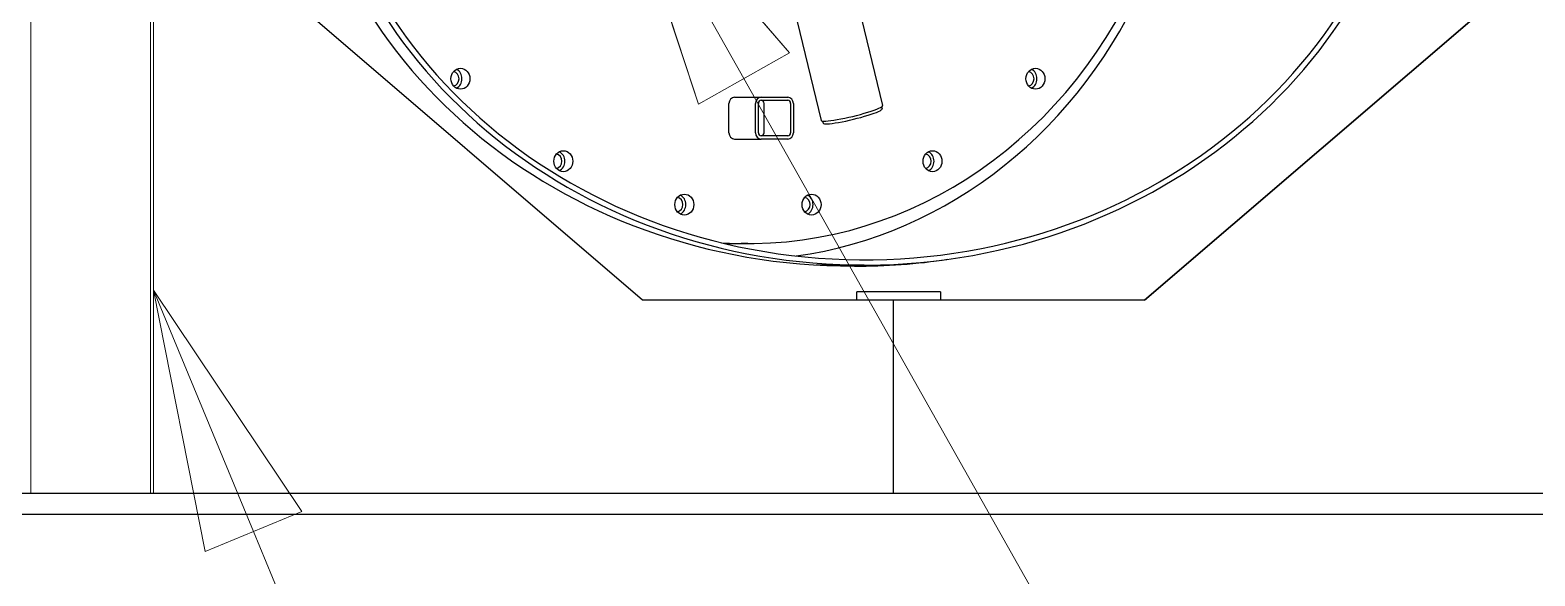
# Model space of a CAD drawing. Header units: millimetres. Extents: x -4172 to 126100, y -2 to 142133.
# Drawn here: x 99575 to 101014, y 42939 to 43461 of the extents above; entities that cross this region are included whole.
import ezdxf

# ---------------------------------------------------------------- set-up
doc = ezdxf.new("R2010")
doc.units = ezdxf.units.MM
doc.header["$LTSCALE"] = 100
doc.layers.add('P_Cable Ducts (CD)', color=30, linetype='Continuous', lineweight=18, true_color=0xff7f00)
doc.layers.add('Symbol', color=7, linetype='Continuous', lineweight=18)
doc.layers.add('Visible', color=7, linetype='Continuous', lineweight=25)

# ---------------------------------------------------------------- blocks, each defined once
blk = doc.blocks.new('Balloon4')
at = {"layer": 'Symbol'}
for p, q in [((997.887, 429.812), (996.93, 432.121)), ((998.349, 430.003), (996.93, 432.121)), ((996.93, 432.121), (997.425, 429.62)), ((997.425, 429.62), (998.349, 430.003)), ((997.887, 429.812), (1004.339, 414.239))]:
    blk.add_line(p, q, dxfattribs=at)
at = {"layer": 'Symbol', "flags": 128}
blk.add_lwpolyline([(998.349, 430.003), (996.93, 432.121), (997.425, 429.62), (998.349, 430.003)], dxfattribs=at)
at = {"layer": 'Symbol'}
blk.add_solid([(998.349, 430.003), (996.93, 432.121), (997.425, 429.62), (998.349, 430.003)], dxfattribs=at)
blk = doc.blocks.new('Balloon25')
at = {"layer": 'Symbol'}
for p, q in [((1002.575, 434.144), (1001.347, 436.321)), ((1003.011, 434.39), (1001.347, 436.321)), ((1001.347, 436.321), (1002.14, 433.898)), ((1002.14, 433.898), (1003.011, 434.39)), ((1002.575, 434.144), (1018.914, 405.185))]:
    blk.add_line(p, q, dxfattribs=at)
at = {"layer": 'Symbol', "flags": 128}
blk.add_lwpolyline([(1003.011, 434.39), (1001.347, 436.321), (1002.14, 433.898), (1003.011, 434.39)], dxfattribs=at)
at = {"layer": 'Symbol'}
blk.add_solid([(1003.011, 434.39), (1001.347, 436.321), (1002.14, 433.898), (1003.011, 434.39)], dxfattribs=at)

msp = doc.modelspace()

# ---------------------------------------------------------------- linework, layer by layer
at = {"layer": 'P_Cable Ducts (CD)'}
for p, q in [((99575.83, 44052.58), (99575.83, 43017.58)), ((99689.95, 44052.58), (99689.95, 43017.58)), ((99692.98, 44052.58), (99692.98, 43017.58))]:
    msp.add_line(p, q, dxfattribs=at)
at = {"layer": 'Visible'}
for p, q in [((100160.64, 43202.58), (99810.64, 43502.58)), ((100990.64, 43502.58), (100640.64, 43202.58)), ((100640.64, 43202.58), (100990.64, 43502.58)), ((100303.35, 43490.23), (100331.5, 43374.32)), ((100367.36, 43482.18), (100390.1, 43388.55)), ((100243.29, 43362.58), (100243.29, 43390.58)), ((100248.73, 43396.58), (100274.09, 43396.58)), ((100268.65, 43362.58), (100268.65, 43390.58)), ((100271.37, 43362.58), (100271.37, 43390.58)), ((100274.09, 43396.58), (100299.46, 43396.58)), ((100274.09, 43393.58), (100299.46, 43393.58)), ((100276.82, 43362.58), (100276.82, 43390.58)), ((100302.18, 43390.58), (100302.18, 43362.58)), ((100304.9, 43390.58), (100304.9, 43362.58)), ((100389.19, 43387.4), (100389.68, 43385.38)), ((100332.83, 43373.72), (100333.32, 43371.7)), ((100299.46, 43359.58), (100274.09, 43359.58)), ((100248.73, 43356.58), (100274.09, 43356.58)), ((100299.46, 43356.58), (100274.09, 43356.58)), ((100261.42, 43256.58), (100255.08, 43256.58)), ((100372.63, 43236.08), (100326.72, 43236.08)), ((100400.64, 43202.58), (100160.64, 43202.58)), ((100365.64, 43202.58), (100365.64, 43210.58)), ((100445.64, 43210.58), (100365.64, 43210.58)), ((100400.64, 43017.58), (100400.64, 43202.58)), ((100640.64, 43202.58), (100400.64, 43202.58)), ((100445.64, 43210.58), (100445.64, 43202.58)), ((113771.64, 43017.58), (87029.63, 43017.58)), ((113885.63, 42997.58), (86915.63, 42997.58))]:
    msp.add_line(p, q, dxfattribs=at)
for centre, major_axis, ratio, start_param, end_param in [((100360.97, 43717.58), (532.27, 0), 0.9065017, 1.6984118, 4.7165411), ((100372.63, 43717.58), (531.28, 0), 0.9063078, 1.6696071, 7.6674919), ((100372.63, 43717.58), (525.76, 0), 0.9063078, 1.6224865, 7.7353572), ((100261.42, 43717.58), (0, -461), 0.9063077, 6.2225474, 7.3931586), ((100253.81, 43717.58), (0, -476.5), 0.9063077, 0.1243999, 1.1260595), ((99978.88, 43414.23), (0, -6.92), 0.9063077, 0.158278, 2.9833147), ((99978.88, 43414.23), (0, 10), 0.9063077, 3.5746821, 5.8500958), ((100528.74, 43414.23), (0, -6.92), 0.9063077, 0.158278, 2.9833147), ((100528.74, 43414.23), (0, 10), 0.9063077, 3.5746821, 5.8500958), ((100248.73, 43390.58), (0, 6), 0.9063077, 0, 1.5707963), ((100274.09, 43390.58), (0, 6), 0.9063077, 0, 1.5707963), ((100274.09, 43390.58), (0, 3), 0.9063077, 0, 1.5707963), ((100274.11, 43390.58), (0, 3), 0.9063077, 4.712389, 6.2831853), ((100299.46, 43390.58), (0, 6), 0.9063077, 4.712389, 6.2831853), ((100299.46, 43390.58), (0, 3), 0.9063077, 4.712389, 6.2831853), ((100360.8, 43381.44), (-29.3, -7.11), 0.1093817, 0, 3.1415927), ((100361.5, 43378.54), (-28.18, -6.84), 0.1093817, 0, 3.1415927), ((100248.73, 43362.58), (0, -6), 0.9063077, 4.712389, 6.2831853), ((100274.09, 43362.58), (0, -6), 0.9063077, 4.712389, 6.2831853), ((100274.09, 43362.58), (0, -3), 0.9063077, 4.712389, 6.2831853), ((100274.11, 43362.58), (0, -3), 0.9063077, 0, 1.5707963), ((100299.46, 43362.58), (0, -6), 0.9063077, 0, 1.5707963), ((100299.46, 43362.58), (0, -3), 0.9063077, 0, 1.5707963), ((100077.3, 43335.34), (0, 10), 0.9063077, 3.5746821, 5.8500958), ((100430.32, 43335.34), (0, 10), 0.9063077, 3.5746821, 5.8500958), ((100077.3, 43335.34), (0, -6.92), 0.9063077, 0.158278, 2.9833147), ((100430.32, 43335.34), (0, -6.92), 0.9063077, 0.158278, 2.9833147), ((100192.99, 43293.86), (0, -6.92), 0.9063077, 0.158278, 2.9833147), ((100192.99, 43293.86), (0, 10), 0.9063077, 3.5746821, 5.8500958), ((100314.63, 43293.86), (0, -6.92), 0.9063077, 0.158278, 2.9833147), ((100314.63, 43293.86), (0, 10), 0.9063077, 3.5746821, 5.8500958), ((100255.08, 43717.58), (0, -461), 0.9063077, 6.2423216, 6.2831853), ((100365.64, 43717.58), (532.12, 0), 0.9067603, 4.7077789, 4.8765426)]:
    msp.add_ellipse(centre, major_axis=major_axis, ratio=ratio, start_param=start_param, end_param=end_param, dxfattribs=at)
for centre in [(99986.49, 43414.23), (100536.34, 43414.23), (100084.9, 43335.34), (100437.93, 43335.34), (100200.59, 43293.86), (100322.24, 43293.86)]:
    msp.add_ellipse(centre, major_axis=(0, -10), ratio=0.9063077, dxfattribs=at)

# ---------------------------------------------------------------- block references
at = {"layer": 'Symbol', "xscale": 100, "yscale": 100, "zscale": 100}
for name in ['Balloon25', 'Balloon4']:
    msp.add_blockref(name, (0, 0), dxfattribs=at)

doc.saveas('drawing.dxf')
